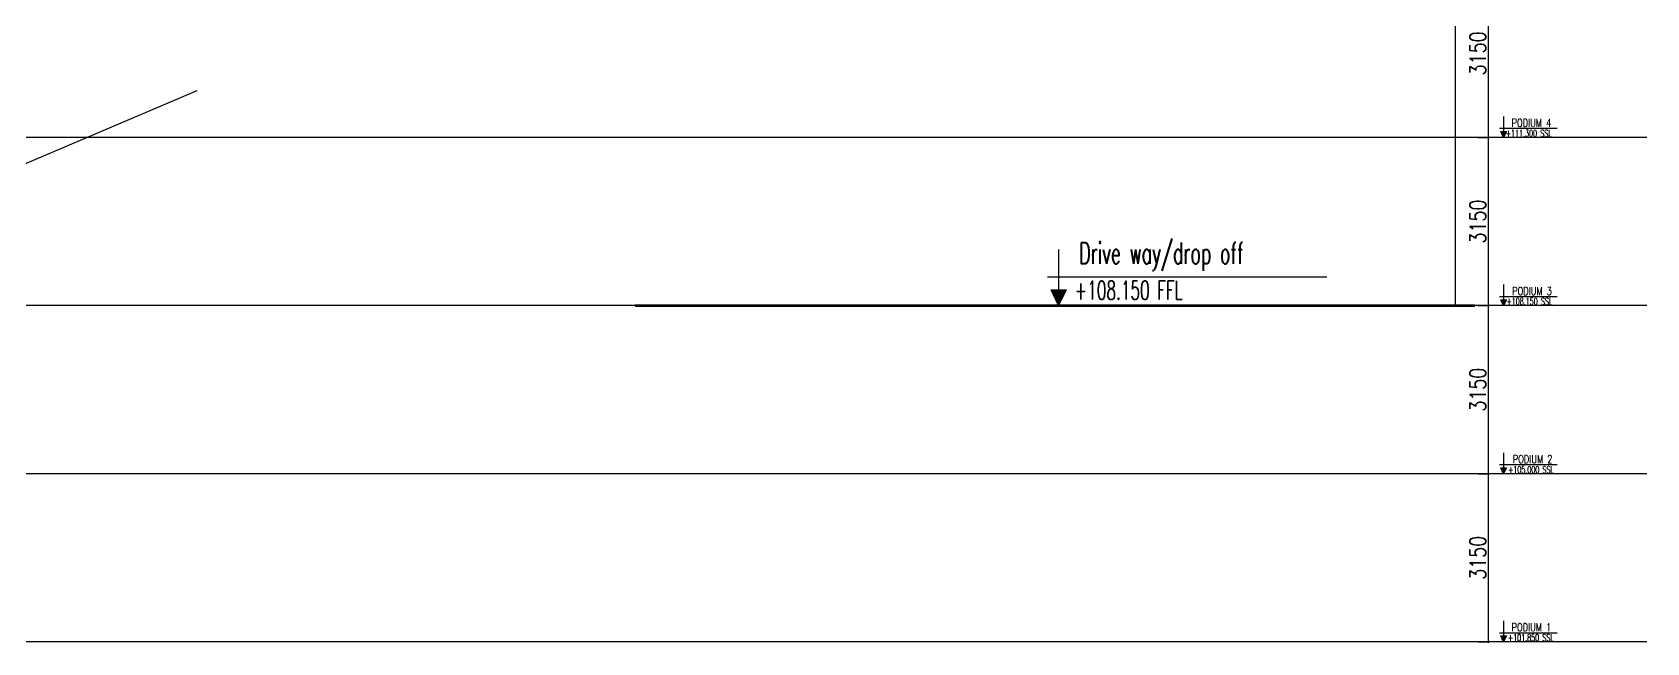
# Model space of a CAD drawing. Header units: millimetres. Extents: x 1066295 to 1300022, y -5734212 to -5454663.
# Drawn here: x 1229095 to 1259352, y -5693858 to -5682423 of the extents above; entities that cross this region are included whole.
import ezdxf

# ---------------------------------------------------------------- set-up
doc = ezdxf.new("R2010")
doc.units = ezdxf.units.MM
doc.header["$LTSCALE"] = 1000
doc.header["$MEASUREMENT"] = 0
doc.linetypes.add('AUDIT_D_120904163729-0', pattern=[0])
doc.linetypes.add('T9_PROFILE SECTIONS$0$HIDDEN2', pattern=[0.1875, 0.125, -0.0625])
doc.layers.get('0').update_dxf_attribs({"linetype": 'AUDIT_D_120904163729-0'})
doc.layers.add('T9_PROFILE SECTIONS$0$a-Text', color=4, linetype='Continuous', lineweight=0)
for name, color, linetype in [('T9_PROFILE SECTIONS$0$B-AR-ANNO-E DECK FLOOR$0$a-text', 4, 'Continuous'), ('T9_PROFILE SECTIONS$0$LANDSCAPE', 7, 'Continuous'), ('T9_PROFILE SECTIONS$0$LEVEL', 7, 'Continuous')]:
    doc.layers.add(name, color=color, linetype=linetype)
doc.styles.add('T9_PROFILE SECTIONS$0$B-AR-ANNO-E DECK FLOOR$0$DIMTEXT', font='SIMPLEX.shx', dxfattribs={"width": 0.75})
doc.styles.add('T9_PROFILE SECTIONS$0$DIM150', font='SIMPLEX.shx', dxfattribs={"width": 0.6})
doc.styles.add('T9_PROFILE SECTIONS$0$TEXT1', font='simplex.shx', dxfattribs={"width": 0.8})
doc.dimstyles.new('T9_PROFILE SECTIONS$0$dim 20', dxfattribs={"dimtxt": 0.25, "dimasz": 0.02, "dimexe": 0.01, "dimexo": 0, "dimgap": 0.05, "dimtad": 1, "dimdec": 0, "dimlfac": 1000, "dimzin": 9, "dimdsep": 46, "dimtxsty": 'T9_PROFILE SECTIONS$0$TEXT1', "dimblk": 'T9_PROFILE SECTIONS$0$_ArchTick', "dimcen": 1, "dimdle": 0.015, "dimclrd": 8, "dimclre": 251, "dimclrt": 2, "dimadec": 0, "dimazin": 0, "dimtfac": 1, "dimtdec": 0, "dimtmove": 2, "dimatfit": 3, "dimldrblk": 'T9_PROFILE SECTIONS$0$_DOT', "dimfxl": 1, "dimlwd": -1, "dimarcsym": 0})

# ---------------------------------------------------------------- blocks, each defined once
blk = doc.blocks.new('T9_PROFILE SECTIONS$0$_ArchTick')
at = {"color": 0, "linetype": 'ByBlock', "const_width": 0.15}
blk.add_lwpolyline([(-0.5, -0.5), (0.5, 0.5)], dxfattribs=at)
blk = doc.blocks.new('*D603')
at = {"color": 251, "lineweight": -2, "transparency": 16777216}
for p, q in [((86.659, 1.215), (86.864, 1.215)), ((86.659, -1.935), (86.864, -1.935))]:
    blk.add_line(p, q, dxfattribs=at)
at = {"color": 8, "transparency": 16777216}
blk.add_line((86.854, -1.95), (86.854, 1.23), dxfattribs=at)
at = {"color": 8, "transparency": 16777216, "xscale": 0.02, "yscale": 0.02, "zscale": 0.02}
for p, rotation in [((86.854, 1.215), 90), ((86.854, -1.935), 270)]:
    blk.add_blockref('T9_PROFILE SECTIONS$0$_ArchTick', p, dxfattribs=dict(at, rotation=rotation))
at = {"color": 2, "transparency": 16777216, "insert": (86.654, -0.36), "char_height": 0.3, "attachment_point": 5, "rotation": 90, "style": 'T9_PROFILE SECTIONS$0$TEXT1'}
blk.add_mtext('3150', dxfattribs=at)
blk = doc.blocks.new('T9_PROFILE SECTIONS$0$_DOT')
at = {"color": 0, "linetype": 'ByBlock'}
blk.add_line((-0.5, 0), (-1, 0), dxfattribs=at)
at = {"color": 0, "linetype": 'ByBlock', "const_width": 0.5}
blk.add_lwpolyline([(-0.25, 0, 1), (0.25, 0, 1)], format="xyb", close=True, dxfattribs=at)
blk = doc.blocks.new('*D604')
at = {"color": 251, "lineweight": -2, "transparency": 16777216}
for p, q in [((86.659, 4.365), (86.864, 4.365)), ((86.659, 1.215), (86.864, 1.215))]:
    blk.add_line(p, q, dxfattribs=at)
at = {"color": 8, "transparency": 16777216}
blk.add_line((86.854, 1.2), (86.854, 4.38), dxfattribs=at)
at = {"color": 8, "transparency": 16777216, "xscale": 0.02, "yscale": 0.02, "zscale": 0.02}
for p, rotation in [((86.854, 4.365), 90), ((86.854, 1.215), 270)]:
    blk.add_blockref('T9_PROFILE SECTIONS$0$_ArchTick', p, dxfattribs=dict(at, rotation=rotation))
at = {"color": 2, "transparency": 16777216, "insert": (86.654, 2.79), "char_height": 0.3, "attachment_point": 5, "rotation": 90, "style": 'T9_PROFILE SECTIONS$0$TEXT1'}
blk.add_mtext('3150', dxfattribs=at)
blk = doc.blocks.new('*D605')
at = {"color": 251, "lineweight": -2, "transparency": 16777216}
for p, q in [((86.659, 7.515), (86.864, 7.515)), ((86.659, 4.365), (86.864, 4.365))]:
    blk.add_line(p, q, dxfattribs=at)
at = {"color": 8, "transparency": 16777216}
blk.add_line((86.854, 4.35), (86.854, 7.53), dxfattribs=at)
at = {"color": 8, "transparency": 16777216, "xscale": 0.02, "yscale": 0.02, "zscale": 0.02}
for p, rotation in [((86.854, 7.515), 90), ((86.854, 4.365), 270)]:
    blk.add_blockref('T9_PROFILE SECTIONS$0$_ArchTick', p, dxfattribs=dict(at, rotation=rotation))
at = {"color": 2, "transparency": 16777216, "insert": (86.654, 5.94), "char_height": 0.3, "attachment_point": 5, "rotation": 90, "style": 'T9_PROFILE SECTIONS$0$TEXT1'}
blk.add_mtext('3150', dxfattribs=at)
blk = doc.blocks.new('*D606')
at = {"color": 251, "lineweight": -2, "transparency": 16777216}
for p, q in [((86.659, 10.665), (86.864, 10.665)), ((86.659, 7.515), (86.864, 7.515))]:
    blk.add_line(p, q, dxfattribs=at)
at = {"color": 8, "transparency": 16777216}
blk.add_line((86.854, 7.5), (86.854, 10.68), dxfattribs=at)
at = {"color": 8, "transparency": 16777216, "xscale": 0.02, "yscale": 0.02, "zscale": 0.02}
for p, rotation in [((86.854, 10.665), 90), ((86.854, 7.515), 270)]:
    blk.add_blockref('T9_PROFILE SECTIONS$0$_ArchTick', p, dxfattribs=dict(at, rotation=rotation))
at = {"color": 2, "transparency": 16777216, "insert": (86.654, 9.09), "char_height": 0.3, "attachment_point": 5, "rotation": 90, "style": 'T9_PROFILE SECTIONS$0$TEXT1'}
blk.add_mtext('3150', dxfattribs=at)
blk = doc.blocks.new('*D636')
at = {"color": 251, "lineweight": -2, "transparency": 16777216}
for p, q in [((86.659, 100.715), (86.217, 100.715)), ((86.659, 4.365), (86.217, 4.365))]:
    blk.add_line(p, q, dxfattribs=at)
at = {"color": 8, "transparency": 16777216}
blk.add_line((86.227, 100.73), (86.227, 4.35), dxfattribs=at)
at = {"color": 8, "transparency": 16777216, "xscale": 0.02, "yscale": 0.02, "zscale": 0.02}
for p, rotation in [((86.227, 100.715), 90), ((86.227, 4.365), 270)]:
    blk.add_blockref('T9_PROFILE SECTIONS$0$_ArchTick', p, dxfattribs=dict(at, rotation=rotation))
at = {"color": 2, "transparency": 16777216, "insert": (86.027, 52.54), "char_height": 0.3, "attachment_point": 5, "rotation": 90, "style": 'T9_PROFILE SECTIONS$0$TEXT1'}
blk.add_mtext('96350 TOTAL BLDG HT. ', dxfattribs=at)
blk = doc.blocks.new('T9_PROFILE SECTIONS$0$A$C3D9C41AD')
at = {"linetype": 'ByBlock'}
blk.add_lwpolyline([(1624, -92459.9), (2231.7, -93891.8), (5934.2, -92320.2)], dxfattribs=at)
blk = doc.blocks.new('T9_PROFILE SECTIONS$0$A$C04612184')
at = {"layer": 'T9_PROFILE SECTIONS$0$LEVEL'}
for points in [[(87.1886, 7.6255), (87.0841, 7.6255), (87.1364, 7.515)], [(78.9344, 4.6597), (78.6558, 4.6597), (78.7951, 4.365)], [(87.1886, 4.4755), (87.0841, 4.4755), (87.1364, 4.365)], [(87.1886, 1.3255), (87.0841, 1.3255), (87.1364, 1.215)], [(87.1886, -1.8245), (87.0841, -1.8245), (87.1364, -1.935)]]:
    blk.add_hatch(color=2, dxfattribs=at).paths.add_polyline_path(points)
at = {"layer": 'T9_PROFILE SECTIONS$0$LANDSCAPE', "color": 3, "const_width": 0.05}
blk.add_lwpolyline([(86.6024, 4.365), (70.8549, 4.365)], dxfattribs=at)
at = {"layer": 'T9_PROFILE SECTIONS$0$LEVEL', "color": 2}
for p, q in [((87.1364, 7.9088), (87.1364, 7.6255)), ((87.0576, 7.6875), (88.1374, 7.6875)), ((78.7951, 5.4151, 0.0001), (78.7951, 4.6597, 0.0001)), ((78.5852, 4.9021, 0.0001), (83.8222, 4.9021, 0.0001)), ((87.1364, 4.7588), (87.1364, 4.4755)), ((87.0576, 4.5375), (88.1374, 4.5375)), ((87.1364, 1.6088), (87.1364, 1.3255)), ((87.0576, 1.3875), (88.1374, 1.3875)), ((87.0576, -1.7625), (88.1374, -1.7625)), ((87.1364, -1.5412), (87.1364, -1.8245))]:
    blk.add_line(p, q, dxfattribs=at)
at = {"layer": 'T9_PROFILE SECTIONS$0$LEVEL', "color": 8, "linetype": 'T9_PROFILE SECTIONS$0$HIDDEN2', "ltscale": 5}
for p, q in [((89.8181, 7.515), (-67.8271, 7.515)), ((89.8181, 4.365), (-67.8271, 4.365)), ((89.8181, 1.215), (-67.8271, 1.215)), ((89.8181, -1.935), (-67.8271, -1.935))]:
    blk.add_line(p, q, dxfattribs=at)
at = {"layer": 'T9_PROFILE SECTIONS$0$LEVEL', "color": 2}
for points in [[(87.0841, 7.6255), (87.1886, 7.6255), (87.1364, 7.515)], [(87.0841, 4.4755), (87.1886, 4.4755), (87.1364, 4.365)], [(87.0841, 1.3255), (87.1886, 1.3255), (87.1364, 1.215)], [(87.0841, -1.8245), (87.1886, -1.8245), (87.1364, -1.935)]]:
    blk.add_lwpolyline(points, close=True, dxfattribs=at)
at = {"layer": 'T9_PROFILE SECTIONS$0$LEVEL', "color": 2, "elevation": 0.0001}
blk.add_lwpolyline([(78.6558, 4.6597), (78.9344, 4.6597), (78.7951, 4.365)], close=True, dxfattribs=at)
at = {"layer": 'T9_PROFILE SECTIONS$0$a-Text', "attachment_point": 3, "rotation": 359.99957, "style": 'T9_PROFILE SECTIONS$0$DIM150'}
for s, insert, char_height, width in [('+111.300 SSL', (88.0368, 7.6597), 0.13125, 1.550614), ('+108.150 FFL', (81.1231, 4.8281, 0.0001), 0.35, 4.134972), ('+108.150 SSL', (88.0494, 4.5097), 0.13125, 1.550614), ('+105.000 SSL', (88.0784, 1.3597), 0.13125, 1.550614), ('+101.850 SSL', (88.0762, -1.7903), 0.13125, 1.550614)]:
    blk.add_mtext(s, dxfattribs=dict(at, insert=insert, char_height=char_height, width=width))
at = {"layer": 'T9_PROFILE SECTIONS$0$B-AR-ANNO-E DECK FLOOR$0$a-text', "extrusion": (1.53032e-13, 0.001438, 0.999999), "char_height": 0.15, "width": 4.005865, "attachment_point": 5, "text_direction": (1, 0, 0), "style": 'T9_PROFILE SECTIONS$0$B-AR-ANNO-E DECK FLOOR$0$DIMTEXT'}
for s, insert in [('PODIUM 4', (87.6574, 7.7883)), ('PODIUM 3', (87.6687, 4.6383)), ('PODIUM 2', (87.6797, 1.4883)), ('PODIUM 1', (87.6575, -1.6617))]:
    blk.add_mtext(s, dxfattribs=dict(at, insert=insert))
at = {"layer": 'T9_PROFILE SECTIONS$0$B-AR-ANNO-E DECK FLOOR$0$a-text', "extrusion": (-1.53032e-13, 0.001438, 0.999999), "insert": (80.7213, 5.2823, 0.0001), "char_height": 0.4, "width": 10.682306, "attachment_point": 5, "text_direction": (1, 0, 0), "style": 'T9_PROFILE SECTIONS$0$B-AR-ANNO-E DECK FLOOR$0$DIMTEXT'}
blk.add_mtext('{\\W0.6;Drive way/drop off}', dxfattribs=at)
dim = blk.add_linear_dim(base=(86.2273, 4.365), p1=(86.6591, 100.715), p2=(86.6591, 4.365), angle=90, text='<> TOTAL BLDG HT. ', dimstyle='T9_PROFILE SECTIONS$0$dim 20', override={"dimtxt": 0.3})
dim.commit()
dim.dimension.update_dxf_attribs({"geometry": '*D636', "text_midpoint": (86.0273, 52.54)})
for base, p1, p2, picture, middle in [((86.8538, 10.665), (86.6591, 7.515), (86.6591, 10.665), '*D606', (86.6538, 9.09)), ((86.8538, 7.515), (86.6591, 4.365), (86.6591, 7.515), '*D605', (86.6538, 5.94)), ((86.8538, 4.365), (86.6591, 1.215), (86.6591, 4.365), '*D604', (86.6538, 2.79)), ((86.8538, 1.215), (86.6591, -1.935), (86.6591, 1.215), '*D603', (86.6538, -0.36))]:
    dim = blk.add_linear_dim(base=base, p1=p1, p2=p2, angle=90, dimstyle='T9_PROFILE SECTIONS$0$dim 20', override={"dimtxt": 0.3})
    dim.commit()
    dim.dimension.update_dxf_attribs({"geometry": picture, "text_midpoint": middle})
blk = doc.blocks.new('T9_PROFILE SECTIONS')
at = {"layer": 'T9_PROFILE SECTIONS$0$LEVEL', "linetype": 'ByBlock', "xscale": 1000, "yscale": 1000, "zscale": 1000}
blk.add_blockref('T9_PROFILE SECTIONS$0$A$C04612184', (1171279.5443, -5689510.054, -0.01), dxfattribs=at)
at = {"linetype": 'ByBlock'}
blk.add_blockref('T9_PROFILE SECTIONS$0$A$C3D9C41AD', (1227995.8797, -5588795.054, -0.01), dxfattribs=at)

msp = doc.modelspace()

# ---------------------------------------------------------------- block references
at = {"linetype": 'ByBlock'}
msp.add_blockref('T9_PROFILE SECTIONS', (-1745, -2398, 0), dxfattribs=at)

doc.saveas('drawing.dxf')
